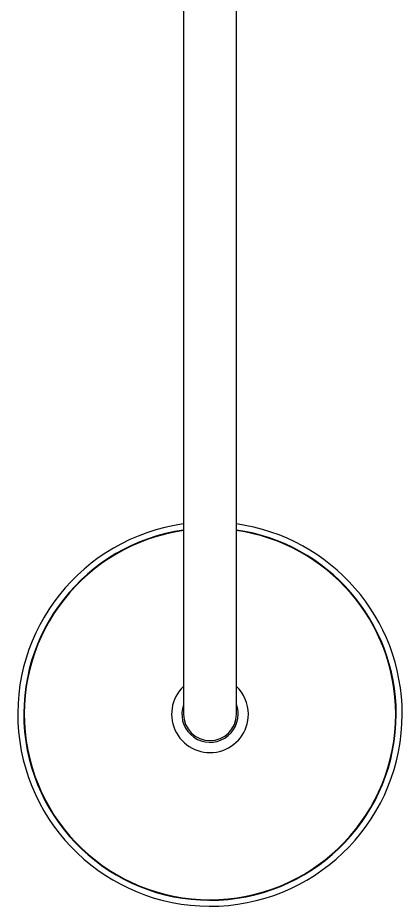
# Model space of a CAD drawing. Header units: millimetres. Extents: x -60 to 7633, y -2614 to 2146.
# Drawn here: x 75.6 to 235.6, y 106.3 to 476.5 of the extents above; entities that cross this region are included whole.
import ezdxf

# ---------------------------------------------------------------- set-up
doc = ezdxf.new("R2010")
doc.units = ezdxf.units.MM
doc.layers.get('0').update_dxf_attribs({"color": 250})

msp = doc.modelspace()

# ---------------------------------------------------------------- linework, layer by layer
at = {"linetype": 'Continuous'}
for p, q in [((144.6, 545.85), (144.6, 226.85)), ((166.6, 226.85), (166.6, 545.85)), ((144.6, 226.85), (144.6, 186.35)), ((166.6, 186.35), (166.6, 226.85))]:
    msp.add_line(p, q, dxfattribs=at)
for centre, radius, start, end in [((155.6, 186.35), 80, 97.9032, 0), ((155.6, 186.35), 77.5, 98.1599, 0), ((155.6, 186.35), 77.3, 98.1811, 0), ((155.6, 186.35), 80, 0, 82.0968), ((155.6, 186.35), 77.5, 0, 81.8401), ((155.6, 186.35), 77.3, 0, 81.8189), ((116.23, 252.76), 0.3, 50.0297, 120.6634), ((117.78, 253.65), 0.3, 119.3366, 189.9703), ((193.42, 253.65), 0.3, 350.0297, 60.6634), ((194.97, 252.76), 0.3, 59.3366, 129.9703), ((89.19, 225.72), 0.3, 149.3366, 219.9703), ((222.01, 225.72), 0.3, 320.0297, 30.6634), ((88.3, 224.17), 0.3, 80.0297, 150.6634), ((222.9, 224.17), 0.3, 29.3366, 99.9703), ((155.6, 186.35), 15.99, 133.45, 0), ((155.6, 186.35), 15.99, 0, 46.55), ((155.6, 186.35), 11.7, 160.0328, 0), ((155.6, 186.35), 11.7, 0, 19.9672), ((78.41, 187.24), 0.3, 179.3366, 249.9703), ((78.41, 185.46), 0.3, 110.0297, 180.6634), ((155.6, 186.35), 11, 180, 0), ((232.79, 187.24), 0.3, 290.0297, 0.6634), ((232.79, 185.46), 0.3, 359.3366, 69.9703), ((88.3, 148.53), 0.3, 209.3366, 279.9703), ((222.9, 148.53), 0.3, 260.0297, 330.6634), ((89.19, 146.98), 0.3, 140.0297, 210.6634), ((222.01, 146.98), 0.3, 329.3366, 39.9703), ((116.23, 119.94), 0.3, 239.3366, 309.9703), ((117.78, 119.05), 0.3, 170.0297, 240.6634), ((193.42, 119.05), 0.3, 299.3366, 9.9703), ((194.97, 119.94), 0.3, 230.0297, 300.6634), ((154.71, 109.16), 0.3, 269.3366, 339.9703), ((156.49, 109.16), 0.3, 200.0297, 270.6634)]:
    msp.add_arc(centre, radius, start, end, dxfattribs=at)

doc.saveas('drawing.dxf')
